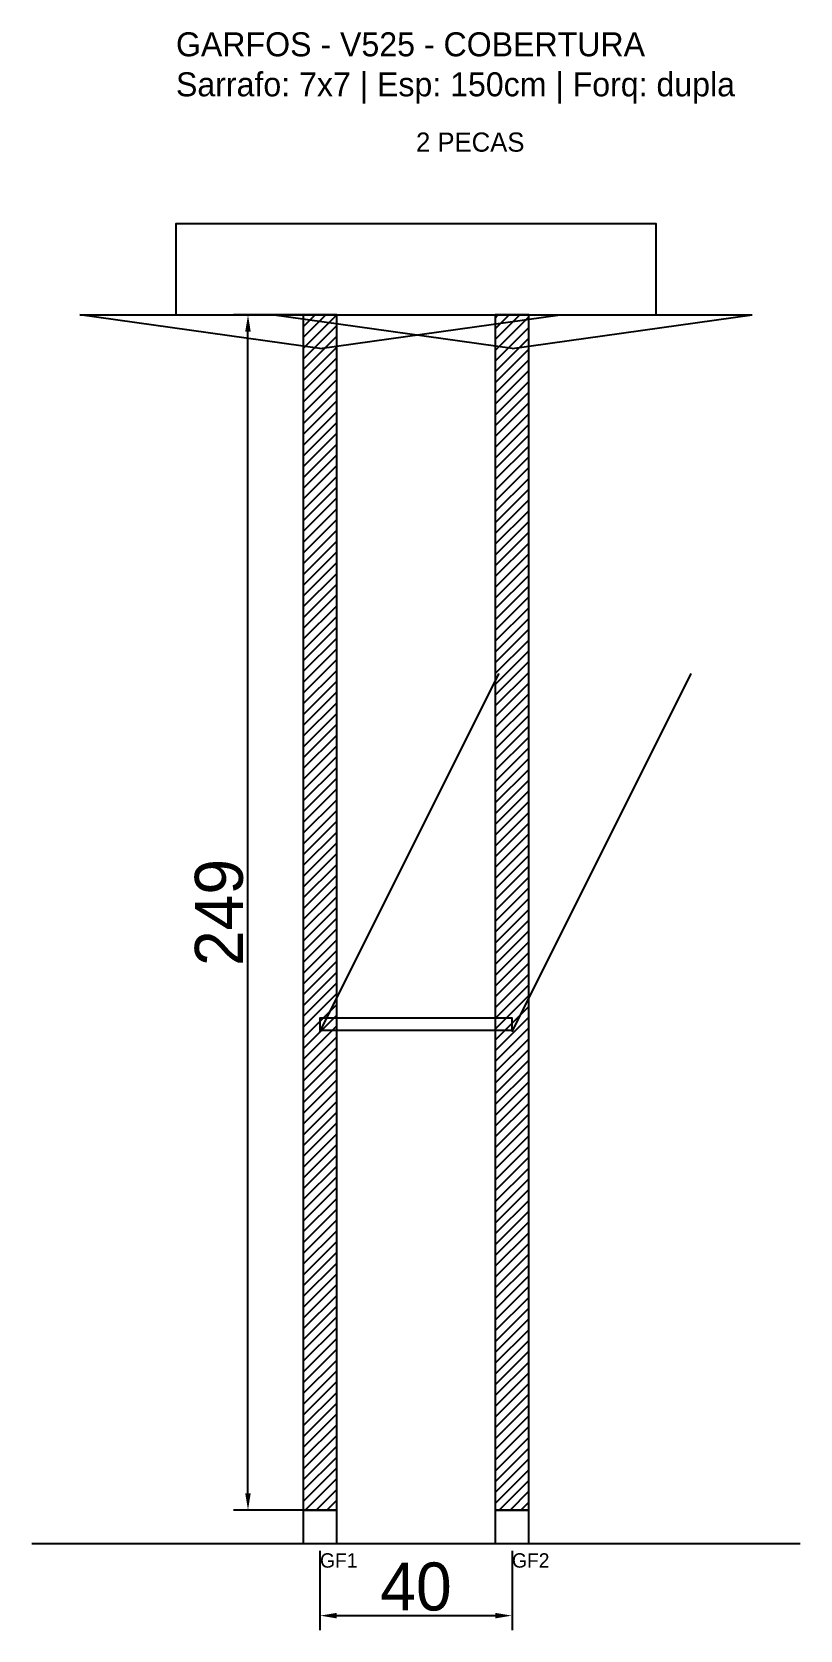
# Model space of a CAD drawing. Header units: metres. Extents: x -30 to 130, y -25 to 308.
import ezdxf

# ---------------------------------------------------------------- set-up
doc = ezdxf.new("R2010")
doc.units = ezdxf.units.M
for name, color, linetype in [('BARRA_ANCORAGEM', 1, 'Continuous'), ('COTA', 241, 'Continuous'), ('GARFOS OK', 3, 'Continuous'), ('NOME DA VIGA', 6, 'Continuous'), ('SARR_7x7', 40, 'Continuous'), ('TIRAS REESCORAMENTO', 252, 'Continuous'), ('VIGAS', 3, 'Continuous')]:
    doc.layers.add(name, color=color, linetype=linetype)
doc.dimstyles.new('EZ DXF', dxfattribs={"dimtxt": 10, "dimasz": 3.5, "dimexe": 3, "dimexo": 1.5, "dimgap": 1, "dimtad": 1, "dimdec": 1, "dimdsep": 46, "dimcen": 2.5, "dimazin": 3, "dimtfac": 1, "dimtmove": 0, "dimatfit": 3})

msp = doc.modelspace()

# ---------------------------------------------------------------- hatches: boundary and pattern name
at = {"layer": 'COTA'}
h = msp.add_hatch(dxfattribs=at)
h.set_pattern_fill('ANSI31', scale=0.5)
h.paths.add_polyline_path([(26.5, 0), (33.5, 0), (33.5, 249), (26.5, 249)])
h = msp.add_hatch(dxfattribs=at)
h.set_pattern_fill('ANSI31', scale=0.5)
h.paths.add_polyline_path([(66.5, 0), (73.5, 0), (73.5, 249), (66.5, 249)])

# ---------------------------------------------------------------- linework, layer by layer
at = {"layer": 'BARRA_ANCORAGEM'}
for p, q in [((30, 99.6), (67.35, 174.3)), ((70, 99.6), (107.35, 174.3))]:
    msp.add_line(p, q, dxfattribs=at)
at = {"layer": 'GARFOS OK'}
for p, q in [((30, 242), (-20, 249)), ((-20, 249), (80, 249)), ((70, 242), (20, 249)), ((20, 249), (120, 249)), ((30, 242), (80, 249)), ((70, 242), (120, 249))]:
    msp.add_line(p, q, dxfattribs=at)
at = {"layer": 'GARFOS OK', "linetype": 'CONTINUOUS'}
msp.add_line((-30, -7), (130, -7), dxfattribs=at)
at = {"layer": 'GARFOS OK'}
for points in [[(26.5, 0), (33.5, 0), (33.5, 249), (26.5, 249), (26.5, 0)], [(66.5, 0), (73.5, 0), (73.5, 249), (66.5, 249), (66.5, 0)]]:
    msp.add_lwpolyline(points, dxfattribs=at)
at = {"layer": 'SARR_7x7'}
for points in [[(26.5, -7), (33.5, -7), (33.5, 0), (26.5, 0), (26.5, -7)], [(66.5, -7), (73.5, -7), (73.5, 0), (66.5, 0), (66.5, -7)]]:
    msp.add_lwpolyline(points, dxfattribs=at)
at = {"layer": 'TIRAS REESCORAMENTO'}
msp.add_lwpolyline([(30, 100), (70, 100), (70, 102.5), (30, 102.5), (30, 100)], dxfattribs=at)
at = {"layer": 'VIGAS'}
msp.add_lwpolyline([(0, 249), (100, 249), (100, 268), (0, 268), (0, 249)], dxfattribs=at)

# ---------------------------------------------------------------- texts
at = {"layer": 'NOME DA VIGA'}
for s, height, p in [('2 PECAS', 4, (50, 283)), ('GF1', 3, (30, -12)), ('GF2', 3, (70, -12))]:
    msp.add_text(s, height=height, dxfattribs=at).set_placement(p)
at = {"layer": 'NOME DA VIGA', "insert": (0, 293), "char_height": 5, "attachment_point": 7}
msp.add_mtext('GARFOS - V525 - COBERTURA\\PSarrafo: 7x7 | Esp: 150cm | Forq: dupla', dxfattribs=at)

# ---------------------------------------------------------------- dimensions: what is measured, and where the dimension line sits
at = {"layer": 'COTA'}
msp.add_linear_dim(base=(15, 0), p1=(30, 0), p2=(30, 249), angle=90, dimstyle='EZ DXF', dxfattribs=at).render()
msp.add_linear_dim(base=(30, -22), p1=(30, -7), p2=(70, -7), dimstyle='EZ DXF', dxfattribs=at).render()

doc.saveas('drawing.dxf')
